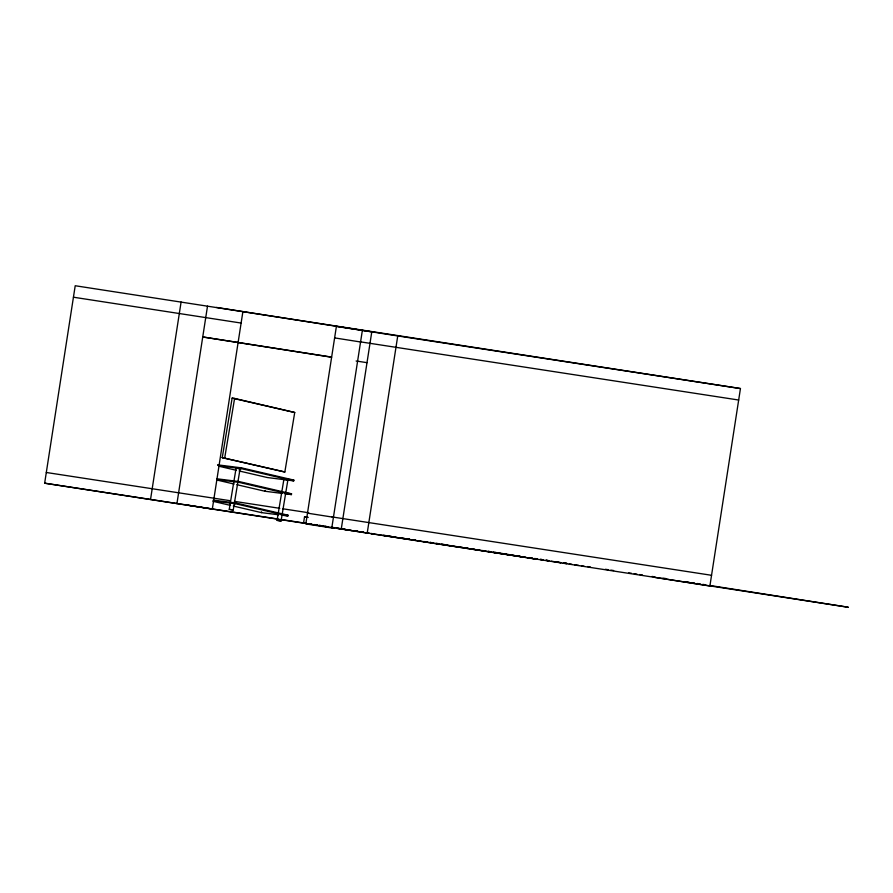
<?xml version="1.0" encoding="UTF-8"?>
<svg xmlns="http://www.w3.org/2000/svg" width="893" height="893" viewBox="0 0 893 893"><rect width="100%" height="100%" fill="white"/><g stroke="black" fill="none" stroke-linecap="round" stroke-linejoin="round"><path stroke-width="1.34" d="M229.255 509.334L233.24 510.026L240.083 468.825L237.839 468.334L236.098 468.133L229.255 509.334L233.24 509.992M277.076 520.351L283.929 479.117L285.671 479.318L287.914 479.775L281.061 521.01L277.076 520.351L281.072 520.987M283.929 479.139L286.173 479.608M287.914 479.809L287.133 479.742M709.667 585.451L848.35 607.262L44.65 483.191L75.213 285.738L740.453 388.544L709.89 586.009L654.882 577.358M278.136 519.045L150.537 499.455L181.1 301.99M176.937 503.607L207.511 306.143M242.896 311.579L212.322 509.032L187.24 505.092M308.252 517.393L304.524 516.824L303.575 522.952L306.266 523.365L280.893 519.469M362.346 330.499L331.783 527.964L305.83 523.878L336.393 326.414L371.778 331.85L341.215 529.315M367.168 533.389L397.742 335.935L216.486 307.426M222.245 457.64L232.135 398.122L234.591 398.434L294.723 412.488L284.845 471.995L222.245 457.64L284.845 471.995M224.701 457.953L234.591 398.434M235.719 502.971L287.993 515.183L287.859 515.964L235.585 503.752L235.719 502.971L213.237 500.136M239.268 481.606L291.542 493.818L291.408 494.599L239.134 482.387L239.268 481.606L216.787 478.771M241.545 467.876L293.819 480.088L293.697 480.858L241.423 468.658L241.545 467.876L217.747 464.862M278.605 514.792L261.415 512.615L261.549 511.834M282.155 493.427L264.964 491.25L265.087 490.469M240.083 468.825L237.817 468.535M294.723 412.488L232.135 398.122M218.941 465.811L241.423 468.658M288.539 479.418L293.819 480.088M293.697 480.858L267.241 477.521L239.101 470.946M216.653 479.541L239.134 482.387M284.934 492.981L291.542 493.818M284.8 493.762L291.408 494.599M213.103 500.906L235.585 503.752M281.384 514.346L287.993 515.183M281.25 515.127L287.859 515.964M478.19 549.787L478.782 549.865M473.379 549.106L471.303 548.793L474.116 549.251L471.437 548.782M464.695 547.777L467.396 548.179M488.382 551.372L491.105 551.774M494.945 552.365L496.888 552.667M397.742 335.935L740.453 388.544M73.438 297.213L241.121 323.054M360.482 341.863L738.678 400.031M356.128 360.995L367.012 362.67M46.313 472.486L230.249 500.716M234.379 501.353L279.799 508.329M282.556 508.753L308.699 512.761M331.984 516.924L711.554 575.293M44.65 483.191L150.537 499.455M308.42 523.689L311.757 524.202M313.923 524.537L317.205 525.039M319.94 525.452L322.663 525.877M325.063 526.323L327.787 526.747M331.816 527.283L334.931 527.763M337.32 528.131L340.378 528.6M342.778 529.047L345.825 529.437M355.046 530.933L358.093 531.313M360.493 531.77L363.551 532.15M365.951 532.608L368.999 532.987M383.666 535.32L386.87 535.733M389.114 536.157L391.837 536.581L389.08 536.235M401.381 538.044L404.763 538.479M406.828 538.881L409.887 539.272M412.287 539.718L415.781 540.176M424.555 541.604L427.278 542.018M430.002 542.442L432.725 542.855M436.42 543.346L439.177 543.759M441.935 544.183L444.681 544.607M459.817 546.929L462.574 547.353M465.331 547.777L468.077 548.202M476.873 549.675L479.63 550.099M482.376 550.523L485.792 550.97M487.891 551.383L490.648 551.807M493.394 552.231L497.524 552.867M500.102 553.158L502.837 553.582M505.784 554.151L509.099 554.564M511.298 555.011L514.446 555.39M516.801 555.859L520.385 556.283M522.305 556.707L525.062 557.143M529.158 557.667L531.949 558.203M534.505 558.505L537.452 559.063M540.209 559.487L543.379 559.878M545.712 560.335L548.469 560.771M551.227 561.195L560.86 562.69M564.287 562.97L567.022 563.394M587.594 566.553L590.329 566.966M605.409 569.288L608.155 569.701M610.89 570.125L613.636 570.549M628.717 572.86L631.463 573.284M634.197 573.708L636.943 574.121M639.678 574.545L642.424 574.969M652.024 576.443L654.759 576.856M662.986 578.128L665.731 578.541M323.009 526.1L318.879 525.464L328.434 526.982L325.766 526.524M331.27 527.361L334.027 527.785M336.773 528.209L351.92 530.531M354.666 530.955L357.423 531.38M360.18 531.804L362.926 532.228M365.684 532.652L368.441 533.076M371.187 533.489L373.944 533.914M383.577 535.398L386.334 535.822M394.583 537.084L397.34 537.508M400.097 537.932L404.228 538.568M406.974 538.992L409.731 539.405M412.477 539.83L415.234 540.254M417.991 540.678L420.737 541.102M423.494 541.526L427.624 542.163M430.381 542.576L433.127 543M435.884 543.424L438.63 543.848M441.388 544.272L444.145 544.697M446.891 545.121L451.021 545.746M453.778 546.17L456.524 546.594M566.62 563.583L563.193 563.059L566.229 563.472M528.868 557.6L531.949 558.08M534.862 558.538L536.76 558.828M540.365 559.398L542.497 559.732M546.427 560.335L548.291 560.625M465.867 547.978L468.021 548.313M334.618 337.9L360.571 341.986M331.359 357.066L202.733 336.962L331.627 357.233M307.482 513.162L333.446 517.248M304.524 516.824L307.214 517.248M686.326 581.778L689.072 582.214M691.818 582.638L694.564 583.073M697.31 583.509L700.056 583.933M702.802 584.368L705.548 584.803M540.823 559.42L543.524 559.844M546.237 560.268L548.938 560.692M563.829 563.036L566.53 563.461M569.243 563.885L571.944 564.309M574.657 564.733L578.709 565.369M581.421 565.805L584.122 566.229M424.733 541.582L427.423 542.006M430.102 542.431L432.792 542.844M464.762 547.878L467.497 548.302M470.231 548.737L478.436 550.021M481.171 550.456L485.267 551.104M488.002 551.528L490.737 551.963M493.472 552.387L501.676 553.682M504.411 554.106L524.928 557.332M527.663 557.768L534.505 558.839L370.818 533.646M308.945 523.789L311.635 524.213M314.325 524.637L317.004 525.062M319.694 525.486L322.373 525.899M331.169 527.406L333.904 527.841M336.639 528.276L368.083 533.221M557.433 562.065L560.815 562.657M217.78 465.153L220.459 465.778M218.997 466.246L236.422 470.321M216.709 479.988L234.133 484.051M236.812 484.676L264.964 491.25M213.159 501.353L230.584 505.416M233.263 506.041L261.415 512.615M479.653 550.021L477.041 549.641L479.641 550.032"/></g></svg>
